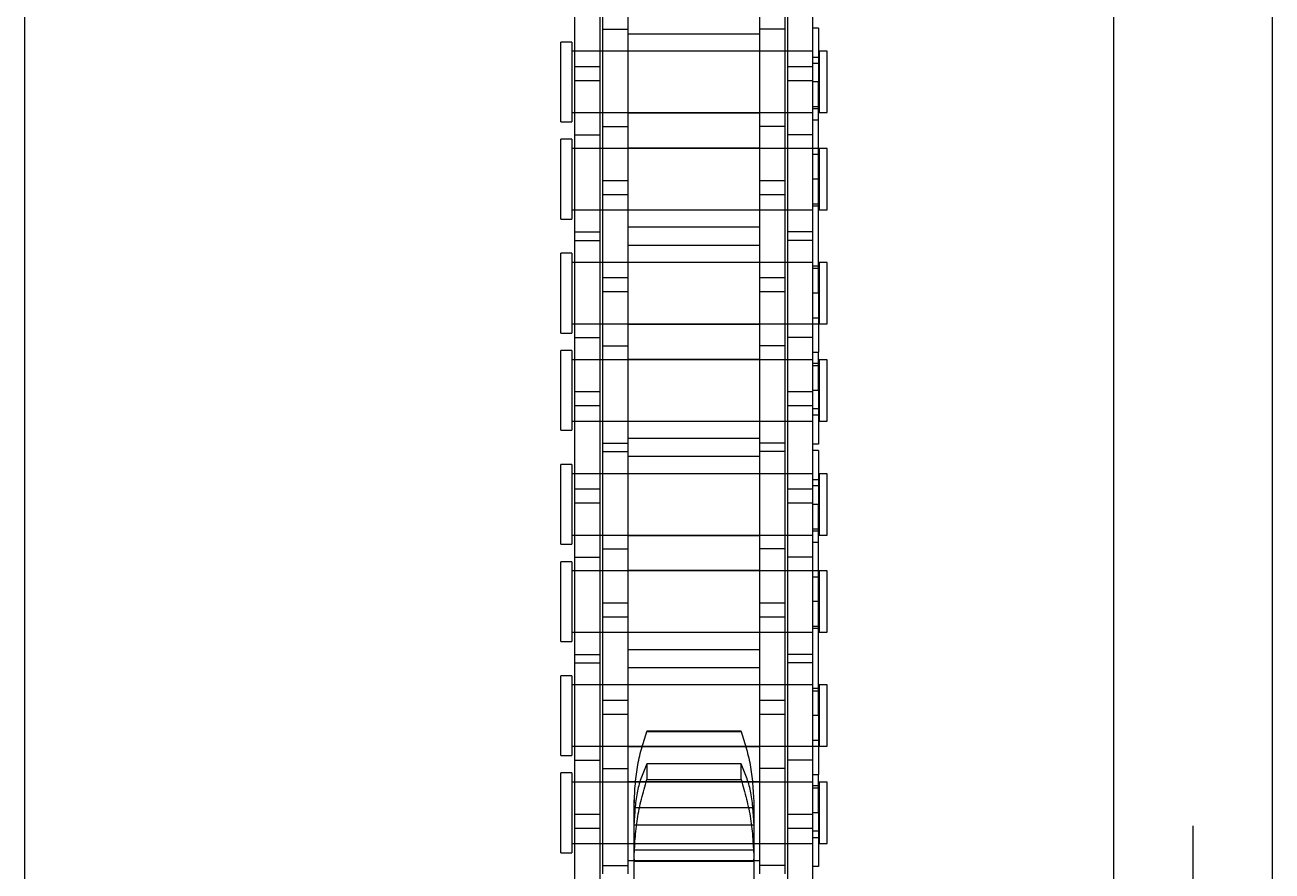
# Model space of a CAD drawing. Header units: metres. Extents: x 0 to 63075, y 0 to 44550.
# Drawn here: x 14529.8 to 14604.8, y 27020.2 to 27071.1 of the extents above; entities that cross this region are included whole.
import ezdxf

# ---------------------------------------------------------------- set-up
doc = ezdxf.new("R2010")
doc.units = ezdxf.units.M
doc.header["$LTSCALE"] = 75
doc.linetypes.add('HIDDEN2', pattern=[4.7625, 3.175, -1.5875])
for name, color, linetype in [('SDM', 7, 'Continuous'), ('SL4', 4, 'Continuous'), ('ST1', 7, 'HIDDEN2')]:
    doc.layers.add(name, color=color, linetype=linetype)

# ---------------------------------------------------------------- blocks, each defined once
blk = doc.blocks.new('A$Ca53c419a')
at = {"layer": 'SL4'}
for p, q in [((2339.738, 281.235), (3664.713, 281.235)), ((2339.738, 215.76), (3664.713, 215.76)), ((3664.713, 206.235), (2339.738, 206.235))]:
    blk.add_line(p, q, dxfattribs=at)
at = {"layer": 'ST1'}
for p, q in [((2591.529, 249), (2596.326, 249)), ((2591.529, 249), (2591.529, 248.342)), ((2596.326, 248.342), (2591.529, 248.342)), ((2592.083, 248.342), (2592.083, 233.843)), ((2595.773, 233.843), (2595.773, 248.342)), ((2596.326, 248.342), (2596.326, 249)), ((2597.377, 249), (2602.174, 249)), ((2597.377, 249), (2597.377, 248.342)), ((2602.174, 248.342), (2597.377, 248.342)), ((2597.931, 248.342), (2597.931, 233.843)), ((2601.621, 233.843), (2601.621, 248.342)), ((2602.174, 248.342), (2602.174, 249)), ((2604.229, 249), (2609.026, 249)), ((2604.229, 249), (2604.229, 248.342)), ((2609.026, 248.342), (2604.229, 248.342)), ((2604.783, 248.342), (2604.783, 233.843)), ((2608.473, 233.843), (2608.473, 248.342)), ((2609.026, 248.342), (2609.026, 249)), ((2610.077, 249), (2614.874, 249)), ((2610.077, 249), (2610.077, 248.342)), ((2614.874, 248.342), (2610.077, 248.342)), ((2610.631, 248.342), (2610.631, 233.843)), ((2614.321, 233.843), (2614.321, 248.342)), ((2614.874, 248.342), (2614.874, 249)), ((2616.929, 249), (2621.726, 249)), ((2616.929, 249), (2616.929, 248.342)), ((2621.726, 248.342), (2616.929, 248.342)), ((2617.483, 248.342), (2617.483, 233.843)), ((2621.173, 233.843), (2621.173, 248.342)), ((2621.726, 248.342), (2621.726, 249)), ((2622.777, 249), (2627.574, 249)), ((2622.777, 249), (2622.777, 248.342)), ((2627.574, 248.342), (2622.777, 248.342)), ((2623.331, 248.342), (2623.331, 233.843)), ((2627.021, 233.843), (2627.021, 248.342)), ((2627.574, 248.342), (2627.574, 249)), ((2629.629, 249), (2634.426, 249)), ((2629.629, 249), (2629.629, 248.342)), ((2634.426, 248.342), (2629.629, 248.342)), ((2630.183, 248.342), (2630.183, 233.843)), ((2633.873, 233.843), (2633.873, 248.342)), ((2634.426, 248.342), (2634.426, 249)), ((2635.477, 249), (2640.274, 249)), ((2635.477, 249), (2635.477, 248.342)), ((2640.274, 248.342), (2635.477, 248.342)), ((2636.031, 248.342), (2636.031, 233.843)), ((2639.721, 233.843), (2639.721, 248.342)), ((2640.274, 248.342), (2640.274, 249)), ((2583.901, 248.157), (2592.996, 248.157)), ((2592.083, 248.157), (2592.083, 246.637)), ((2592.996, 248.157), (2593.856, 248.157)), ((2592.996, 246.637), (2592.996, 248.157)), ((2593.856, 248.157), (2602.951, 248.157)), ((2593.856, 248.157), (2593.856, 246.637)), ((2595.773, 246.637), (2595.773, 248.157)), ((2597.103, 248.157), (2597.103, 246.637)), ((2597.931, 248.157), (2597.931, 246.637)), ((2601.621, 246.637), (2601.621, 248.157)), ((2602.951, 248.157), (2602.951, 246.637)), ((2602.951, 248.157), (2609.301, 248.157)), ((2603.453, 248.157), (2603.453, 246.637)), ((2604.783, 248.157), (2604.783, 246.637)), ((2608.473, 246.637), (2608.473, 248.157)), ((2609.301, 248.157), (2609.301, 246.637)), ((2609.301, 248.157), (2618.396, 248.157)), ((2610.631, 248.157), (2610.631, 246.637)), ((2612.548, 246.637), (2612.548, 248.157)), ((2613.408, 248.157), (2613.408, 246.637)), ((2614.321, 246.637), (2614.321, 248.157)), ((2617.483, 248.157), (2617.483, 246.637)), ((2618.396, 248.157), (2619.256, 248.157)), ((2618.396, 246.637), (2618.396, 248.157)), ((2619.256, 248.157), (2628.351, 248.157)), ((2619.256, 248.157), (2619.256, 246.637)), ((2621.173, 246.637), (2621.173, 248.157)), ((2622.503, 248.157), (2622.503, 246.637)), ((2623.331, 248.157), (2623.331, 246.637)), ((2627.021, 246.637), (2627.021, 248.157)), ((2628.351, 248.157), (2628.351, 246.637)), ((2628.351, 248.157), (2634.701, 248.157)), ((2628.853, 248.157), (2628.853, 246.637)), ((2630.183, 248.157), (2630.183, 246.637)), ((2633.873, 246.637), (2633.873, 248.157)), ((2634.701, 248.157), (2634.701, 246.637)), ((2634.701, 248.157), (2643.796, 248.157)), ((2636.031, 248.157), (2636.031, 246.637)), ((2637.948, 246.637), (2637.948, 248.157)), ((2638.808, 248.157), (2638.808, 246.637)), ((2639.721, 246.637), (2639.721, 248.157)), ((2583.901, 246.637), (2592.996, 246.637)), ((2590.251, 246.485), (2596.601, 246.485)), ((2590.753, 246.485), (2590.753, 244.965)), ((2592.083, 246.485), (2592.083, 244.965)), ((2592.996, 246.637), (2593.856, 246.637)), ((2593.856, 246.637), (2602.951, 246.637)), ((2595.773, 244.965), (2595.773, 246.485)), ((2596.601, 246.485), (2596.601, 244.965)), ((2596.601, 246.485), (2605.696, 246.485)), ((2597.931, 246.485), (2597.931, 244.965)), ((2599.848, 244.965), (2599.848, 246.485)), ((2600.708, 246.485), (2600.708, 244.965)), ((2601.621, 244.965), (2601.621, 246.485)), ((2602.951, 246.637), (2609.301, 246.637)), ((2604.783, 246.485), (2604.783, 244.965)), ((2605.696, 246.485), (2606.556, 246.485)), ((2605.696, 244.965), (2605.696, 246.485)), ((2606.556, 246.485), (2615.651, 246.485)), ((2606.556, 246.485), (2606.556, 244.965)), ((2608.473, 244.965), (2608.473, 246.485)), ((2609.301, 246.637), (2618.396, 246.637)), ((2609.803, 246.485), (2609.803, 244.965)), ((2610.631, 246.485), (2610.631, 244.965)), ((2614.321, 244.965), (2614.321, 246.485)), ((2615.651, 246.485), (2615.651, 244.965)), ((2615.651, 246.485), (2622.001, 246.485)), ((2616.153, 246.485), (2616.153, 244.965)), ((2617.483, 246.485), (2617.483, 244.965)), ((2618.396, 246.637), (2619.256, 246.637)), ((2619.256, 246.637), (2628.351, 246.637)), ((2621.173, 244.965), (2621.173, 246.485)), ((2622.001, 246.485), (2622.001, 244.965)), ((2622.001, 246.485), (2631.096, 246.485)), ((2623.331, 246.485), (2623.331, 244.965)), ((2625.248, 244.965), (2625.248, 246.485)), ((2626.108, 246.485), (2626.108, 244.965)), ((2627.021, 244.965), (2627.021, 246.485)), ((2628.351, 246.637), (2634.701, 246.637)), ((2630.183, 246.485), (2630.183, 244.965)), ((2631.096, 246.485), (2631.956, 246.485)), ((2631.096, 244.965), (2631.096, 246.485)), ((2631.956, 246.485), (2641.051, 246.485)), ((2631.956, 246.485), (2631.956, 244.965)), ((2633.873, 244.965), (2633.873, 246.485)), ((2634.701, 246.637), (2643.796, 246.637)), ((2635.203, 246.485), (2635.203, 244.965)), ((2636.031, 246.485), (2636.031, 244.965)), ((2639.721, 244.965), (2639.721, 246.485)), ((2641.051, 246.485), (2641.051, 244.965)), ((2641.051, 246.485), (2647.401, 246.485)), ((2588.098, 244.605), (2591.012, 244.605)), ((2590.251, 244.965), (2596.601, 244.965)), ((2591.012, 237.395), (2591.012, 244.605)), ((2591.012, 244.605), (2591.14, 244.605)), ((2591.14, 244.605), (2591.012, 244.605)), ((2591.036, 237.035), (2591.036, 244.965)), ((2591.14, 244.605), (2593.305, 244.605)), ((2591.698, 244.605), (2591.698, 237.395)), ((2592.083, 244.965), (2592.083, 237.035)), ((2593.196, 237.395), (2593.196, 244.605)), ((2593.305, 244.605), (2594.235, 244.605)), ((2594.235, 237.395), (2594.235, 244.605)), ((2594.235, 244.605), (2594.362, 244.605)), ((2594.362, 244.605), (2594.235, 244.605)), ((2594.362, 244.605), (2594.502, 244.605)), ((2594.999, 244.595), (2594.502, 244.605)), ((2595.773, 237.035), (2595.773, 244.965)), ((2595.816, 244.965), (2595.816, 237.035)), ((2596.601, 244.965), (2605.696, 244.965)), ((2597.888, 237.035), (2597.888, 244.965)), ((2597.931, 244.965), (2597.931, 237.035)), ((2601.621, 237.035), (2601.621, 244.965)), ((2602.668, 244.965), (2602.668, 237.035)), ((2603.736, 237.035), (2603.736, 244.965)), ((2604.783, 244.965), (2604.783, 237.035)), ((2605.696, 244.965), (2606.556, 244.965)), ((2606.556, 244.965), (2615.651, 244.965)), ((2608.473, 237.035), (2608.473, 244.965)), ((2608.516, 244.965), (2608.516, 237.035)), ((2610.588, 237.035), (2610.588, 244.965)), ((2610.631, 244.965), (2610.631, 237.035)), ((2614.321, 237.035), (2614.321, 244.965)), ((2615.368, 244.965), (2615.368, 237.035)), ((2615.651, 244.965), (2622.001, 244.965)), ((2616.436, 237.035), (2616.436, 244.965)), ((2617.483, 244.965), (2617.483, 237.035)), ((2621.173, 237.035), (2621.173, 244.965)), ((2621.216, 244.965), (2621.216, 237.035)), ((2622.001, 244.965), (2631.096, 244.965)), ((2623.288, 237.035), (2623.288, 244.965)), ((2623.331, 244.965), (2623.331, 237.035)), ((2627.021, 237.035), (2627.021, 244.965)), ((2628.068, 244.965), (2628.068, 237.035)), ((2629.136, 237.035), (2629.136, 244.965)), ((2630.183, 244.965), (2630.183, 237.035)), ((2631.096, 244.965), (2631.956, 244.965)), ((2631.956, 244.965), (2641.051, 244.965)), ((2633.873, 237.035), (2633.873, 244.965)), ((2633.916, 244.965), (2633.916, 237.035)), ((2635.988, 237.035), (2635.988, 244.965)), ((2636.031, 244.965), (2636.031, 237.035)), ((2639.721, 237.035), (2639.721, 244.965)), ((2640.768, 244.965), (2640.768, 237.035)), ((2641.051, 244.965), (2647.401, 244.965)), ((2595.935, 243.843), (2595.935, 238.157)), ((2596.873, 243.843), (2595.935, 243.843)), ((2596.873, 238.157), (2596.873, 243.843)), ((2598.811, 243.843), (2598.811, 238.157)), ((2598.835, 243.843), (2598.811, 243.843)), ((2598.835, 238.157), (2598.835, 243.843)), ((2595.935, 238.157), (2596.873, 238.157)), ((2598.811, 238.157), (2598.835, 238.157)), ((2591.012, 237.395), (2588.098, 237.395)), ((2590.251, 237.035), (2596.601, 237.035)), ((2590.753, 235.515), (2590.753, 237.035)), ((2591.14, 237.395), (2591.012, 237.395)), ((2591.012, 237.395), (2591.14, 237.395)), ((2593.305, 237.395), (2591.14, 237.395)), ((2592.083, 237.035), (2592.083, 235.515)), ((2594.235, 237.395), (2593.305, 237.395)), ((2594.362, 237.395), (2594.235, 237.395)), ((2594.235, 237.395), (2594.362, 237.395)), ((2594.502, 237.395), (2594.362, 237.395)), ((2595.773, 235.515), (2595.773, 237.035)), ((2596.601, 235.515), (2596.601, 237.035)), ((2596.601, 237.035), (2605.696, 237.035)), ((2597.931, 237.035), (2597.931, 235.515)), ((2599.848, 235.515), (2599.848, 237.035)), ((2600.708, 237.035), (2600.708, 235.515)), ((2601.621, 235.515), (2601.621, 237.035)), ((2604.783, 237.035), (2604.783, 235.515)), ((2605.696, 237.035), (2606.556, 237.035)), ((2605.696, 235.515), (2605.696, 237.035)), ((2606.556, 237.035), (2615.651, 237.035)), ((2606.556, 237.035), (2606.556, 235.515)), ((2608.473, 235.515), (2608.473, 237.035)), ((2609.803, 235.515), (2609.803, 237.035)), ((2610.631, 237.035), (2610.631, 235.515)), ((2614.321, 235.515), (2614.321, 237.035)), ((2615.651, 235.515), (2615.651, 237.035)), ((2615.651, 237.035), (2622.001, 237.035)), ((2616.153, 235.515), (2616.153, 237.035)), ((2617.483, 237.035), (2617.483, 235.515)), ((2621.173, 235.515), (2621.173, 237.035)), ((2622.001, 235.515), (2622.001, 237.035)), ((2622.001, 237.035), (2631.096, 237.035)), ((2623.331, 237.035), (2623.331, 235.515)), ((2625.248, 235.515), (2625.248, 237.035)), ((2626.108, 237.035), (2626.108, 235.515)), ((2627.021, 235.515), (2627.021, 237.035)), ((2630.183, 237.035), (2630.183, 235.515)), ((2631.096, 237.035), (2631.956, 237.035)), ((2631.096, 235.515), (2631.096, 237.035)), ((2631.956, 237.035), (2641.051, 237.035)), ((2631.956, 237.035), (2631.956, 235.515)), ((2633.873, 235.515), (2633.873, 237.035)), ((2635.203, 235.515), (2635.203, 237.035)), ((2636.031, 237.035), (2636.031, 235.515)), ((2639.721, 235.515), (2639.721, 237.035)), ((2641.051, 235.515), (2641.051, 237.035)), ((2641.051, 237.035), (2647.401, 237.035)), ((2590.251, 235.515), (2596.601, 235.515)), ((2596.601, 235.515), (2605.696, 235.515)), ((2605.696, 235.515), (2606.556, 235.515)), ((2606.556, 235.515), (2615.651, 235.515)), ((2615.651, 235.515), (2622.001, 235.515)), ((2622.001, 235.515), (2631.096, 235.515)), ((2631.096, 235.515), (2631.956, 235.515)), ((2631.956, 235.515), (2641.051, 235.515)), ((2641.051, 235.515), (2647.401, 235.515)), ((2583.901, 235.363), (2592.996, 235.363)), ((2592.083, 235.363), (2592.083, 233.843)), ((2592.996, 235.363), (2593.856, 235.363)), ((2592.996, 233.843), (2592.996, 235.363)), ((2593.856, 235.363), (2602.951, 235.363)), ((2593.856, 235.363), (2593.856, 233.843)), ((2595.773, 233.843), (2595.773, 235.363)), ((2597.103, 233.843), (2597.103, 235.363)), ((2597.931, 235.363), (2597.931, 233.511)), ((2601.621, 233.843), (2601.621, 235.363)), ((2602.951, 233.843), (2602.951, 235.363)), ((2602.951, 235.363), (2609.301, 235.363)), ((2603.453, 233.843), (2603.453, 235.363)), ((2604.783, 235.363), (2604.783, 233.843)), ((2608.473, 233.511), (2608.473, 235.363)), ((2609.301, 233.843), (2609.301, 235.363)), ((2609.301, 235.363), (2618.396, 235.363)), ((2610.631, 235.363), (2610.631, 233.843)), ((2612.548, 233.843), (2612.548, 235.363)), ((2613.408, 235.363), (2613.408, 233.843)), ((2614.321, 233.843), (2614.321, 235.363)), ((2617.483, 235.363), (2617.483, 233.843)), ((2618.396, 235.363), (2619.256, 235.363)), ((2618.396, 233.843), (2618.396, 235.363)), ((2619.256, 235.363), (2628.351, 235.363)), ((2619.256, 235.363), (2619.256, 233.843)), ((2621.173, 233.843), (2621.173, 235.363)), ((2622.503, 233.843), (2622.503, 235.363)), ((2623.331, 235.363), (2623.331, 233.511)), ((2627.021, 233.843), (2627.021, 235.363)), ((2628.351, 233.843), (2628.351, 235.363)), ((2628.351, 235.363), (2634.701, 235.363)), ((2628.853, 233.843), (2628.853, 235.363)), ((2630.183, 235.363), (2630.183, 233.843)), ((2633.873, 233.511), (2633.873, 235.363)), ((2634.701, 233.843), (2634.701, 235.363)), ((2634.701, 235.363), (2643.796, 235.363)), ((2636.031, 235.363), (2636.031, 233.843)), ((2637.948, 233.843), (2637.948, 235.363)), ((2638.808, 235.363), (2638.808, 233.843)), ((2639.721, 233.843), (2639.721, 235.363)), ((2583.901, 233.843), (2592.996, 233.843)), ((2590.697, 233.511), (2590.697, 233.843)), ((2593.928, 233.511), (2590.697, 233.511)), ((2595.773, 233.474), (2592.083, 233.474)), ((2592.083, 233.474), (2592.083, 233)), ((2592.452, 233.843), (2592.452, 233.474)), ((2592.821, 233.511), (2592.821, 233.843)), ((2592.996, 233.843), (2593.856, 233.843)), ((2593.856, 233.843), (2602.951, 233.843)), ((2593.928, 233.511), (2593.928, 233.843)), ((2593.928, 233.511), (2596.224, 233.511)), ((2595.404, 233.474), (2595.404, 233.843)), ((2595.547, 233.511), (2595.547, 233.843)), ((2595.773, 233), (2595.773, 233.474)), ((2596.224, 233.843), (2596.224, 233.511)), ((2599.776, 233.511), (2596.224, 233.511)), ((2601.621, 233.474), (2597.931, 233.474)), ((2597.931, 233.474), (2597.931, 233)), ((2598.3, 233.843), (2598.3, 233.474)), ((2599.776, 233.511), (2599.776, 233.843)), ((2599.776, 233.511), (2612.476, 233.511)), ((2601.252, 233.474), (2601.252, 233.843)), ((2601.395, 233.511), (2601.395, 233.843)), ((2601.621, 233), (2601.621, 233.474)), ((2602.951, 233.843), (2609.301, 233.843)), ((2608.473, 233.474), (2604.783, 233.474)), ((2604.783, 233.474), (2604.783, 233)), ((2605.009, 233.511), (2605.009, 233.843)), ((2605.152, 233.843), (2605.152, 233.474)), ((2606.628, 233.511), (2606.628, 233.843)), ((2608.104, 233.474), (2608.104, 233.843)), ((2608.473, 233), (2608.473, 233.474)), ((2609.301, 233.843), (2618.396, 233.843)), ((2610.18, 233.511), (2610.18, 233.843)), ((2614.321, 233.474), (2610.631, 233.474)), ((2610.631, 233.474), (2610.631, 233)), ((2610.857, 233.511), (2610.857, 233.843)), ((2611, 233.843), (2611, 233.474)), ((2612.476, 233.511), (2612.476, 233.843)), ((2615.707, 233.511), (2612.476, 233.511)), ((2613.583, 233.511), (2613.583, 233.843)), ((2613.952, 233.474), (2613.952, 233.843)), ((2614.321, 233), (2614.321, 233.474)), ((2615.707, 233.511), (2615.707, 233.843)), ((2616.097, 233.511), (2616.097, 233.843)), ((2619.328, 233.511), (2616.097, 233.511)), ((2621.173, 233.474), (2617.483, 233.474)), ((2617.483, 233.474), (2617.483, 233)), ((2617.852, 233.843), (2617.852, 233.474)), ((2618.221, 233.511), (2618.221, 233.843)), ((2618.396, 233.843), (2619.256, 233.843)), ((2619.256, 233.843), (2628.351, 233.843)), ((2619.328, 233.511), (2619.328, 233.843)), ((2619.328, 233.511), (2621.624, 233.511)), ((2620.804, 233.474), (2620.804, 233.843)), ((2620.947, 233.511), (2620.947, 233.843)), ((2621.173, 233), (2621.173, 233.474)), ((2621.624, 233.843), (2621.624, 233.511)), ((2625.176, 233.511), (2621.624, 233.511)), ((2627.021, 233.474), (2623.331, 233.474)), ((2623.331, 233.474), (2623.331, 233)), ((2623.7, 233.843), (2623.7, 233.474)), ((2625.176, 233.511), (2625.176, 233.843)), ((2625.176, 233.511), (2637.876, 233.511)), ((2626.652, 233.474), (2626.652, 233.843)), ((2626.795, 233.511), (2626.795, 233.843)), ((2627.021, 233), (2627.021, 233.474)), ((2628.351, 233.843), (2634.701, 233.843)), ((2633.873, 233.474), (2630.183, 233.474)), ((2630.183, 233.474), (2630.183, 233)), ((2630.409, 233.511), (2630.409, 233.843)), ((2630.552, 233.843), (2630.552, 233.474)), ((2632.028, 233.511), (2632.028, 233.843)), ((2633.504, 233.474), (2633.504, 233.843)), ((2633.873, 233), (2633.873, 233.474)), ((2634.701, 233.843), (2643.796, 233.843)), ((2635.58, 233.511), (2635.58, 233.843)), ((2639.721, 233.474), (2636.031, 233.474)), ((2636.031, 233.474), (2636.031, 233)), ((2636.257, 233.511), (2636.257, 233.843)), ((2636.4, 233.843), (2636.4, 233.474)), ((2637.876, 233.511), (2637.876, 233.843)), ((2641.107, 233.511), (2637.876, 233.511)), ((2638.983, 233.511), (2638.983, 233.843)), ((2639.352, 233.474), (2639.352, 233.843)), ((2639.721, 233), (2639.721, 233.474)), ((2641.107, 233.511), (2641.107, 233.843)), ((2592.083, 233), (2595.773, 233)), ((2597.931, 233), (2601.621, 233)), ((2604.783, 233), (2608.473, 233)), ((2610.631, 233), (2614.321, 233)), ((2617.483, 233), (2621.173, 233)), ((2623.331, 233), (2627.021, 233)), ((2630.183, 233), (2633.873, 233)), ((2636.031, 233), (2639.721, 233)), ((2339.738, 215.76), (3664.713, 215.76)), ((3664.713, 210.998), (2339.738, 210.998))]:
    blk.add_line(p, q, dxfattribs=at)
for points, knots in [([(2591.14, 244.605), (2591.955, 244.567), (2593.588, 244.492), (2595.152, 244.06), (2595.935, 243.843)], [0, 0, 0, 0, 0.499124, 1, 1, 1, 1]), ([(2596.873, 243.843), (2596.351, 244.059), (2595.309, 244.492), (2593.972, 244.567), (2593.305, 244.605)], [0, 0, 0, 0, 0.500534, 1, 1, 1, 1]), ([(2594.362, 244.605), (2595.15, 244.567), (2596.73, 244.492), (2598.117, 244.06), (2598.811, 243.843)], [0, 0, 0, 0, 0.499098, 1, 1, 1, 1]), ([(2595.935, 238.157), (2595.153, 237.941), (2593.589, 237.508), (2591.956, 237.433), (2591.14, 237.395)], [0, 0, 0, 0, 0.500152, 1, 1, 1, 1]), ([(2593.305, 237.395), (2593.972, 237.433), (2595.309, 237.508), (2596.351, 237.941), (2596.873, 238.157)], [0, 0, 0, 0, 0.499459, 1, 1, 1, 1]), ([(2598.811, 238.157), (2598.118, 237.941), (2596.731, 237.508), (2595.151, 237.433), (2594.362, 237.395)], [0, 0, 0, 0, 0.500133, 1, 1, 1, 1])]:
    blk.add_open_spline(points, degree=3, knots=knots, dxfattribs=at)

msp = doc.modelspace()

# ---------------------------------------------------------------- block references
at = {"layer": 'SDM', "rotation": 90}
msp.add_blockref('A$Ca53c419a', (14811.027, 24429.769), dxfattribs=at)

doc.saveas('drawing.dxf')
